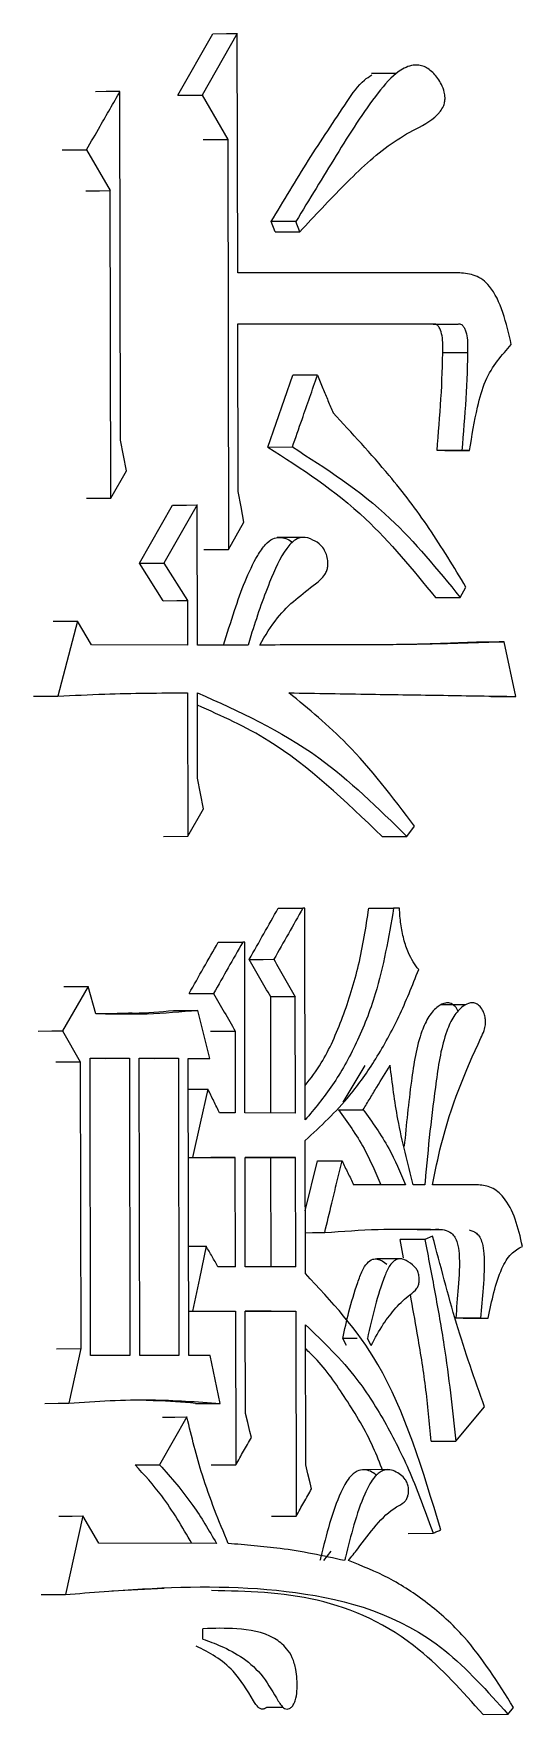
# Model space of a CAD drawing. Header units: millimetres. Extents: x 2301 to 4250, y 838 to 2217.
# Drawn here: x 3096.84 to 3098.39, y 1051.78 to 1057.1 of the extents above; entities that cross this region are included whole.
import ezdxf

# ---------------------------------------------------------------- set-up
doc = ezdxf.new("R2010")
doc.units = ezdxf.units.MM

msp = doc.modelspace()

# ---------------------------------------------------------------- linework, layer by layer
at = {"color": 7, "linetype": 'Continuous', "lineweight": 25}
for p, q in [((3097.2954, 1056.9045), (3097.4061, 1057.0992)), ((3097.4838, 1057.0994), (3097.3729, 1056.9048)), ((3097.485, 1056.3422), (3097.4838, 1057.0994)), ((3097.9874, 1056.9733), (3097.9086, 1056.9731)), ((3097.1142, 1055.8124), (3097.1124, 1056.9157)), ((3097.3729, 1056.9048), (3097.4535, 1056.7641)), ((3096.9297, 1056.7316), (3097.0068, 1056.7319)), ((3097.0068, 1056.7319), (3097.0818, 1056.6021)), ((3097.4535, 1056.7641), (3097.4557, 1055.466)), ((3097.0834, 1055.6285), (3097.0818, 1056.6021)), ((3097.6693, 1056.5043), (3097.5914, 1056.504)), ((3097.6037, 1056.4717), (3097.5914, 1056.5041)), ((3097.6037, 1056.4716), (3097.6817, 1056.4718)), ((3097.6816, 1056.4719), (3097.6693, 1056.5044)), ((3098.1877, 1056.3418), (3097.485, 1056.3422)), ((3097.4853, 1056.18), (3098.1819, 1056.1795)), ((3097.4862, 1055.6499), (3097.4853, 1056.18)), ((3098.1033, 1056.1793), (3097.4853, 1056.1797)), ((3098.1038, 1056.1793), (3098.1824, 1056.1795)), ((3098.2123, 1056.0882), (3098.1333, 1056.088)), ((3097.5803, 1055.7902), (3097.6596, 1056.0173)), ((3097.5803, 1055.7902), (3097.6582, 1055.7904)), ((3098.1947, 1055.7793), (3098.1161, 1055.7791)), ((3098.1402, 1055.779), (3098.1161, 1055.7791)), ((3098.1402, 1055.779), (3098.2189, 1055.7793)), ((3098.2189, 1055.7793), (3098.1947, 1055.7793)), ((3097.0834, 1055.6285), (3097.1331, 1055.715)), ((3097.0063, 1055.6282), (3097.0834, 1055.6285)), ((3097.1742, 1055.4226), (3097.2791, 1055.6065)), ((3097.3566, 1055.6067), (3097.2516, 1055.4229)), ((3097.3573, 1055.1632), (3097.3566, 1055.6067)), ((3097.4557, 1055.466), (3097.5049, 1055.5525)), ((3097.6885, 1055.504), (3097.6101, 1055.5038)), ((3097.378, 1055.4658), (3097.4557, 1055.466)), ((3097.2487, 1055.3036), (3097.1742, 1055.4226)), ((3097.2516, 1055.4229), (3097.3262, 1055.3038)), ((3098.1894, 1055.3142), (3098.2075, 1055.3466)), ((3097.3262, 1055.3038), (3097.3264, 1055.1632)), ((3098.1108, 1055.3139), (3098.1894, 1055.3141)), ((3096.9781, 1055.2391), (3096.916, 1055.0012)), ((3097.0219, 1055.1634), (3096.9781, 1055.2391)), ((3097.3264, 1055.1632), (3097.0219, 1055.1634)), ((3097.5178, 1055.1631), (3097.3573, 1055.1632)), ((3098.3651, 1055.0003), (3098.3286, 1055.1734)), ((3097.3266, 1055.0118), (3097.3274, 1054.5575)), ((3097.358, 1054.7413), (3097.3576, 1055.0117)), ((3098.2863, 1055.0001), (3098.3651, 1055.0003)), ((3097.3274, 1054.5575), (3097.3768, 1054.644)), ((3097.2499, 1054.5572), (3097.3274, 1054.5575)), ((3097.9424, 1054.5567), (3098.0207, 1054.557)), ((3098.0208, 1054.5571), (3098.045, 1054.5895)), ((3097.6134, 1054.3298), (3097.6914, 1054.3301)), ((3097.6975, 1054.3301), (3097.6914, 1054.3301)), ((3097.6986, 1053.6594), (3097.6975, 1054.3301)), ((3097.9003, 1054.3297), (3097.9786, 1054.3299)), ((3097.9968, 1054.3299), (3097.9786, 1054.3299)), ((3097.4232, 1054.2218), (3097.5009, 1054.222)), ((3097.5071, 1054.222), (3097.5009, 1054.222)), ((3097.508, 1053.6812), (3097.5071, 1054.222)), ((3097.0112, 1054.0817), (3096.9303, 1053.9411)), ((3097.0363, 1053.9951), (3097.0112, 1054.0817)), ((3097.6673, 1054.0489), (3097.5894, 1054.0486)), ((3097.59, 1053.6808), (3097.5894, 1054.0486)), ((3097.6679, 1053.6811), (3097.6673, 1054.0489)), ((3098.2067, 1054.024), (3098.1276, 1054.0237)), ((3097.3966, 1053.8543), (3097.3593, 1054.0058)), ((3096.9303, 1053.9411), (3096.9867, 1053.8437)), ((3097.4768, 1053.9408), (3097.4772, 1053.6812)), ((3097.0179, 1053.8545), (3097.1424, 1053.8544)), ((3097.0194, 1052.9134), (3097.0179, 1053.8545)), ((3097.0652, 1053.8542), (3097.1424, 1053.8544)), ((3097.1424, 1053.8544), (3097.144, 1052.9133)), ((3097.1735, 1053.8544), (3097.2976, 1053.8544)), ((3097.1751, 1052.9133), (3097.1735, 1053.8544)), ((3097.2202, 1053.8541), (3097.1735, 1053.8541)), ((3097.2202, 1053.8541), (3097.2976, 1053.8544)), ((3097.2976, 1053.8544), (3097.2992, 1052.9132)), ((3097.3286, 1053.8543), (3097.3966, 1053.8543)), ((3097.3302, 1052.9132), (3097.3286, 1053.8543)), ((3097.3286, 1053.8541), (3097.3966, 1053.8543)), ((3096.9867, 1053.8437), (3096.9882, 1052.935)), ((3097.8185, 1053.7155), (3097.8889, 1053.8321)), ((3097.8039, 1053.6915), (3097.8821, 1053.6917)), ((3097.4772, 1053.6812), (3097.4278, 1053.6812)), ((3097.6679, 1053.6811), (3097.508, 1053.6812)), ((3097.6995, 1053.1726), (3097.6987, 1053.5945)), ((3097.3291, 1053.5406), (3097.3415, 1053.5406)), ((3097.3415, 1053.5406), (3097.4774, 1053.5406)), ((3097.4774, 1053.5406), (3097.3998, 1053.5403)), ((3097.478, 1053.1944), (3097.4774, 1053.5406)), ((3097.5083, 1053.5405), (3097.6682, 1053.5404)), ((3097.5088, 1053.1944), (3097.5083, 1053.5405)), ((3097.5903, 1053.5402), (3097.5083, 1053.5402)), ((3097.6682, 1053.5404), (3097.5903, 1053.5402)), ((3097.5908, 1053.194), (3097.5903, 1053.5402)), ((3097.6688, 1053.1943), (3097.6682, 1053.5404)), ((3097.6991, 1053.3714), (3097.7371, 1053.5293)), ((3098.0166, 1053.4537), (3097.852, 1053.4538)), ((3098.0774, 1053.4537), (3098.0409, 1053.4537)), ((3098.247, 1053.4536), (3098.1016, 1053.4536)), ((3098.0776, 1053.2806), (3097.9992, 1053.2803)), ((3098.01, 1053.2226), (3097.9992, 1053.2803)), ((3097.9996, 1053.3128), (3098.0529, 1053.3122)), ((3098.053, 1053.3125), (3098.1055, 1053.3127)), ((3098.1019, 1053.2914), (3098.0776, 1053.2806)), ((3098.0043, 1053.2193), (3097.9254, 1053.2191)), ((3097.478, 1053.1944), (3097.4225, 1053.1944)), ((3097.6688, 1053.1943), (3097.5088, 1053.1944)), ((3097.33, 1053.0538), (3097.3423, 1053.0538)), ((3097.3423, 1053.0538), (3097.4783, 1053.0538)), ((3097.4006, 1053.0535), (3097.4783, 1053.0538)), ((3097.4783, 1053.0538), (3097.4791, 1052.567)), ((3097.5091, 1053.0538), (3097.669, 1053.0537)), ((3097.5096, 1052.7292), (3097.5091, 1053.0538)), ((3097.5911, 1053.0534), (3097.5091, 1053.0535)), ((3097.5911, 1053.0534), (3097.669, 1053.0537)), ((3097.669, 1053.0537), (3097.6701, 1052.4046)), ((3097.7005, 1052.5669), (3097.6997, 1053.0104)), ((3098.2538, 1053.0317), (3098.1751, 1053.0314)), ((3098.1992, 1053.0314), (3098.2779, 1053.0317)), ((3098.2538, 1053.0317), (3098.2779, 1053.0317)), ((3097.8636, 1052.9669), (3097.8173, 1052.9668)), ((3097.8295, 1052.9452), (3097.8174, 1052.9667)), ((3097.9078, 1052.9454), (3097.8955, 1052.967)), ((3096.9112, 1052.9348), (3096.9882, 1052.935)), ((3096.9882, 1052.935), (3096.951, 1052.762)), ((3097.144, 1052.9133), (3097.0194, 1052.9134)), ((3097.2992, 1052.9132), (3097.1751, 1052.9133)), ((3097.3982, 1052.9132), (3097.3302, 1052.9132)), ((3097.4294, 1052.7617), (3097.3982, 1052.9132)), ((3097.3518, 1052.7615), (3097.4294, 1052.7617)), ((3098.1757, 1052.6423), (3098.2663, 1052.7504)), ((3097.3243, 1052.7185), (3097.2378, 1052.5671)), ((3097.1604, 1052.5669), (3097.2378, 1052.5671)), ((3097.4014, 1052.5667), (3097.4791, 1052.567)), ((3097.9598, 1052.5517), (3097.8811, 1052.5515)), ((3096.9953, 1052.405), (3096.9395, 1052.1562)), ((3097.0454, 1052.3184), (3096.9953, 1052.405)), ((3097.5922, 1052.4044), (3097.6701, 1052.4046)), ((3097.4178, 1052.3182), (3097.0454, 1052.3184)), ((3098.025, 1052.35), (3098.1035, 1052.3503)), ((3097.7575, 1052.2637), (3097.781, 1052.2934)), ((3096.8626, 1052.1559), (3096.9395, 1052.1562)), ((3097.2521, 1052.1752), (3097.0864, 1052.167)), ((3097.375, 1052.0153), (3097.375, 1052.0478)), ((3097.4299, 1052.0496), (3097.4295, 1052.0496)), ((3097.5773, 1051.7995), (3097.6286, 1051.7997)), ((3097.6546, 1051.7998), (3097.6557, 1051.7998)), ((3098.2617, 1051.7767), (3098.3405, 1051.7769)), ((3098.3404, 1051.7768), (3098.3584, 1051.7984))]:
    msp.add_line(p, q, dxfattribs=at)
at = {"color": 7, "linetype": 'Continuous', "lineweight": 25, "flags": 128}
for points in [[(3097.4061, 1057.0992), (3097.4496, 1057.0993), (3097.4838, 1057.0994)], [(3097.1124, 1056.9157), (3097.0692, 1056.9156), (3097.0352, 1056.9155)], [(3097.2954, 1056.9045), (3097.3388, 1056.9047), (3097.3729, 1056.9048)], [(3097.3758, 1056.7639), (3097.4193, 1056.764), (3097.4535, 1056.7641)], [(3097.0047, 1056.6018), (3097.0478, 1056.6019), (3097.0818, 1056.6021)], [(3097.7376, 1056.0176), (3097.6939, 1056.0174), (3097.6596, 1056.0173)], [(3097.1331, 1055.715), (3097.1237, 1055.7637), (3097.1142, 1055.8124)], [(3097.2791, 1055.6065), (3097.3225, 1055.6066), (3097.3566, 1055.6067)], [(3097.5049, 1055.5525), (3097.4955, 1055.6012), (3097.4862, 1055.6499)], [(3097.1742, 1055.4226), (3097.2175, 1055.4228), (3097.2516, 1055.4229)], [(3097.2487, 1055.3036), (3097.2921, 1055.3037), (3097.3262, 1055.3038)], [(3096.9011, 1055.2389), (3096.9442, 1055.239), (3096.9781, 1055.2391)], [(3098.2498, 1055.1732), (3098.294, 1055.1733), (3098.3286, 1055.1734)], [(3096.8391, 1055.0009), (3096.8821, 1055.0011), (3096.916, 1055.0012)], [(3097.3768, 1054.644), (3097.3674, 1054.6926), (3097.358, 1054.7413)], [(3097.5217, 1054.1676), (3097.5653, 1054.1678), (3097.5995, 1054.1679)], [(3096.9342, 1054.0814), (3096.9773, 1054.0816), (3097.0112, 1054.0817)], [(3097.3311, 1054.0596), (3097.3745, 1054.0597), (3097.4087, 1054.0598)], [(3097.2818, 1054.0055), (3097.3252, 1054.0056), (3097.3593, 1054.0058)], [(3096.8534, 1053.9408), (3096.8964, 1053.941), (3096.9303, 1053.9411)], [(3097.3991, 1053.9405), (3097.4426, 1053.9407), (3097.4768, 1053.9408)], [(3096.9097, 1053.8435), (3096.9528, 1053.8436), (3096.9867, 1053.8437)], [(3097.3288, 1053.7567), (3097.3565, 1053.7568), (3097.3906, 1053.7569)], [(3097.3906, 1053.7569), (3097.3661, 1053.6488), (3097.3415, 1053.5406)], [(3097.7371, 1053.5293), (3097.7808, 1053.5294), (3097.8152, 1053.5295)], [(3097.6992, 1053.3022), (3097.7215, 1053.3023), (3097.7605, 1053.3024)], [(3097.3296, 1053.2592), (3097.3512, 1053.2592), (3097.3853, 1053.2594)], [(3097.3853, 1053.2594), (3097.3638, 1053.1566), (3097.3423, 1053.0538)], [(3096.8741, 1052.7617), (3096.9171, 1052.7619), (3096.951, 1052.762)], [(3097.2469, 1052.7183), (3097.2856, 1052.7184), (3097.3243, 1052.7185)], [(3097.5282, 1052.6535), (3097.5236, 1052.6724), (3097.5166, 1052.7008), (3097.5096, 1052.7292)], [(3098.0972, 1052.6421), (3098.1412, 1052.6422), (3098.1757, 1052.6423)], [(3097.719, 1052.4911), (3097.7144, 1052.5101), (3097.7074, 1052.5385), (3097.7005, 1052.5669)], [(3096.9184, 1052.4047), (3096.9614, 1052.4049), (3096.9953, 1052.405)]]:
    msp.add_lwpolyline(points, dxfattribs=at)
at = {"color": 7, "linetype": 'Continuous', "lineweight": 25}
for points, knots in [([(3097.6817, 1056.4718), (3097.7284, 1056.5221), (3097.822, 1056.6228), (3097.9443, 1056.7374), (3098.049, 1056.7995), (3098.1092, 1056.8274), (3098.1355, 1056.8668), (3098.1407, 1056.8818), (3098.1418, 1056.8976), (3098.1387, 1056.9176), (3098.1276, 1056.9455), (3098.1062, 1056.9754), (3098.0753, 1056.9984), (3098.0365, 1057.0022), (3097.9845, 1056.978), (3097.9009, 1056.8805), (3097.7963, 1056.714), (3097.7117, 1056.5743), (3097.6694, 1056.5043)], [0, 0, 0, 0, 0.145891, 0.291849, 0.364927, 0.438142, 0.44971, 0.457489, 0.465326, 0.474777, 0.490325, 0.518028, 0.547422, 0.577066, 0.617258, 0.685726, 0.842509, 1, 1, 1, 1]), ([(3097.5914, 1056.504), (3097.6304, 1056.5695), (3097.7083, 1056.7005), (3097.8068, 1056.8471), (3097.8721, 1056.9454), (3097.9017, 1056.9636), (3097.9098, 1056.9686)], [0, 0, 0, 0, 0.390118, 0.780288, 0.940139, 1, 1, 1, 1]), ([(3097.0068, 1056.7319), (3097.021, 1056.7566), (3097.0457, 1056.7996), (3097.0809, 1056.8609), (3097.1019, 1056.8974), (3097.1124, 1056.9157)], [0, 0, 0, 0, 0.403163, 0.701581, 1, 1, 1, 1]), ([(3098.3511, 1056.1145), (3098.3432, 1056.149), (3098.3276, 1056.217), (3098.2896, 1056.3), (3098.2374, 1056.3377), (3098.2042, 1056.3404), (3098.1877, 1056.3418)], [0, 0, 0, 0, 0.291823, 0.574939, 0.78881, 1, 1, 1, 1]), ([(3098.1161, 1055.7791), (3098.125, 1055.8882), (3098.1348, 1056.0065), (3098.1339, 1056.1354), (3098.1289, 1056.1574), (3098.1219, 1056.1713), (3098.1156, 1056.1778), (3098.1092, 1056.1804), (3098.1053, 1056.1796), (3098.1033, 1056.1791)], [0, 0, 0, 0, 0.767788, 0.83255, 0.895423, 0.926444, 0.956376, 0.977342, 1, 1, 1, 1]), ([(3098.1819, 1056.1794), (3098.1839, 1056.1798), (3098.1878, 1056.1807), (3098.1943, 1056.1781), (3098.2005, 1056.1715), (3098.2075, 1056.1577), (3098.2126, 1056.1357), (3098.2134, 1056.0068), (3098.2037, 1055.8884), (3098.1947, 1055.7793)], [0, 0, 0, 0, 0.022685, 0.043674, 0.073631, 0.104665, 0.167541, 0.232295, 1, 1, 1, 1]), ([(3098.2189, 1055.7793), (3098.2264, 1055.8255), (3098.2387, 1055.9013), (3098.266, 1056.0017), (3098.3065, 1056.0648), (3098.3363, 1056.098), (3098.3511, 1056.1145)], [0, 0, 0, 0, 0.348609, 0.571047, 0.787247, 1, 1, 1, 1]), ([(3097.6582, 1055.7904), (3097.6684, 1055.8195), (3097.6867, 1055.8719), (3097.7131, 1055.9476), (3097.7294, 1055.9942), (3097.7376, 1056.0176)], [0, 0, 0, 0, 0.384003, 0.692002, 1, 1, 1, 1]), ([(3097.7376, 1056.0176), (3097.7433, 1056.0036), (3097.7544, 1055.9768), (3097.7708, 1055.9372), (3097.7814, 1055.9114), (3097.7867, 1055.8985)], [0, 0, 0, 0, 0.350983, 0.675492, 1, 1, 1, 1]), ([(3098.2075, 1055.3466), (3098.1695, 1055.4098), (3098.0935, 1055.5362), (3097.9523, 1055.7203), (3097.8467, 1055.834), (3097.7867, 1055.8985)], [0, 0, 0, 0, 0.301686, 0.603479, 1, 1, 1, 1]), ([(3097.5803, 1055.7902), (3097.6864, 1055.7222), (3097.8771, 1055.6001), (3098.039, 1055.4018), (3098.1108, 1055.3139)], [0, 0, 0, 0, 0.556316, 1, 1, 1, 1]), ([(3097.6582, 1055.7904), (3097.7644, 1055.7225), (3097.9554, 1055.6004), (3098.1175, 1055.4021), (3098.1894, 1055.3141)], [0, 0, 0, 0, 0.556366, 1, 1, 1, 1]), ([(3097.4401, 1055.1629), (3097.4516, 1055.1997), (3097.4824, 1055.2988), (3097.524, 1055.4116), (3097.5703, 1055.4808), (3097.5944, 1055.5019), (3097.6237, 1055.5056), (3097.6456, 1055.499), (3097.6581, 1055.4882), (3097.6589, 1055.4875)], [0, 0, 0, 0, 0.23351, 0.629141, 0.72903, 0.806133, 0.871465, 0.992132, 1, 1, 1, 1]), ([(3097.5548, 1055.1631), (3097.5727, 1055.1933), (3097.6228, 1055.2773), (3097.7002, 1055.332), (3097.7554, 1055.3763), (3097.7673, 1055.3977), (3097.7706, 1055.4116), (3097.7709, 1055.4277), (3097.7676, 1055.4457), (3097.7601, 1055.4646), (3097.7455, 1055.4838), (3097.7214, 1055.4977), (3097.6938, 1055.5075), (3097.6642, 1055.4974), (3097.6248, 1055.4535), (3097.578, 1055.3475), (3097.5415, 1055.2411), (3097.5208, 1055.173), (3097.5178, 1055.1631)], [0, 0, 0, 0, 0.116871, 0.325816, 0.377763, 0.393042, 0.405913, 0.418739, 0.43816, 0.458042, 0.481142, 0.522235, 0.572498, 0.606835, 0.655416, 0.785822, 0.968991, 1, 1, 1, 1]), ([(3098.3286, 1055.1734), (3098.2418, 1055.1702), (3098.0705, 1055.1639), (3097.8125, 1055.1639), (3097.6407, 1055.1634), (3097.5548, 1055.1631)], [0, 0, 0, 0, 0.339409, 0.669697, 1, 1, 1, 1]), ([(3097.9466, 1055.1647), (3097.9876, 1055.1653), (3098.0504, 1055.1662), (3098.1238, 1055.1686), (3098.1672, 1055.1701), (3098.1944, 1055.1711), (3098.2219, 1055.1721), (3098.2386, 1055.1728), (3098.2498, 1055.1732)], [0, 0, 0, 0, 0.403872, 0.61908, 0.726684, 0.834288, 0.888089, 1, 1, 1, 1]), ([(3096.916, 1055.0012), (3096.9653, 1055.0036), (3097.0587, 1055.0083), (3097.1956, 1055.0111), (3097.283, 1055.0116), (3097.3266, 1055.0118)], [0, 0, 0, 0, 0.3593273, 0.679648, 1, 1, 1, 1]), ([(3097.3576, 1055.0117), (3097.4886, 1054.9531), (3097.7237, 1054.848), (3097.9296, 1054.6463), (3098.0208, 1054.557)], [0, 0, 0, 0, 0.556928, 1, 1, 1, 1]), ([(3097.9424, 1054.5567), (3097.826, 1054.6689), (3097.6422, 1054.8458), (3097.434, 1054.9385), (3097.3577, 1054.9725)], [0, 0, 0, 0, 0.633501, 1, 1, 1, 1]), ([(3097.6473, 1055.0116), (3097.734, 1055.0102), (3097.8978, 1055.0076), (3098.137, 1055.0039), (3098.2891, 1055.0015), (3098.3651, 1055.0003)], [0, 0, 0, 0, 0.359691, 0.679842, 1, 1, 1, 1]), ([(3098.045, 1054.5895), (3097.9756, 1054.6809), (3097.8523, 1054.8433), (3097.7096, 1054.9604), (3097.6473, 1055.0116)], [0, 0, 0, 0, 0.562943, 1, 1, 1, 1]), ([(3097.5217, 1054.1676), (3097.537, 1054.1947), (3097.5676, 1054.2487), (3097.5982, 1054.3028), (3097.6134, 1054.3298)], [0, 0, 0, 0, 0.5, 1, 1, 1, 1]), ([(3097.6914, 1054.3301), (3097.6761, 1054.3031), (3097.6455, 1054.249), (3097.6149, 1054.1949), (3097.5995, 1054.1679)], [0, 0, 0, 0, 0.500002, 1, 1, 1, 1]), ([(3097.6985, 1053.7682), (3097.716, 1053.7911), (3097.763, 1053.8523), (3097.8195, 1053.984), (3097.872, 1054.1487), (3097.8908, 1054.2691), (3097.9003, 1054.3297)], [0, 0, 0, 0, 0.16426, 0.438499, 0.717463, 1, 1, 1, 1]), ([(3097.9786, 1054.3299), (3097.9625, 1054.237), (3097.9362, 1054.0851), (3097.8631, 1053.9009), (3097.788, 1053.7661), (3097.7283, 1053.6948), (3097.6986, 1053.6594)], [0, 0, 0, 0, 0.347456, 0.568585, 0.785979, 1, 1, 1, 1]), ([(3098.058, 1054.1352), (3098.0462, 1054.1517), (3098.0267, 1054.1793), (3098.0101, 1054.2317), (3098.0003, 1054.2795), (3097.998, 1054.3131), (3097.9968, 1054.3299)], [0, 0, 0, 0, 0.330678, 0.550991, 0.77457, 1, 1, 1, 1]), ([(3097.3311, 1054.0596), (3097.3465, 1054.0866), (3097.3772, 1054.1407), (3097.4079, 1054.1947), (3097.4232, 1054.2218)], [0, 0, 0, 0, 0.5, 1, 1, 1, 1]), ([(3097.5009, 1054.222), (3097.4856, 1054.195), (3097.4548, 1054.1409), (3097.424, 1054.0869), (3097.4087, 1054.0598)], [0, 0, 0, 0, 0.500002, 1, 1, 1, 1]), ([(3097.5894, 1054.0486), (3097.5781, 1054.0684), (3097.5556, 1054.1081), (3097.533, 1054.1478), (3097.5217, 1054.1676)], [0, 0, 0, 0, 0.500001, 1, 1, 1, 1]), ([(3097.5995, 1054.1679), (3097.6108, 1054.148), (3097.6334, 1054.1084), (3097.656, 1054.0687), (3097.6673, 1054.0489)], [0, 0, 0, 0, 0.5000012, 1, 1, 1, 1]), ([(3097.6987, 1053.5945), (3097.7472, 1053.6391), (3097.8275, 1053.7128), (3097.9239, 1053.8513), (3097.9976, 1053.9844), (3098.0378, 1054.0847), (3098.058, 1054.1352)], [0, 0, 0, 0, 0.333809, 0.553089, 0.775219, 1, 1, 1, 1]), ([(3097.4087, 1054.0598), (3097.42, 1054.04), (3097.4427, 1054.0003), (3097.4654, 1053.9606), (3097.4768, 1053.9408)], [0, 0, 0, 0, 0.500001, 1, 1, 1, 1]), ([(3098.1831, 1054.0022), (3098.1824, 1054.0039), (3098.1793, 1054.0117), (3098.1704, 1054.0222), (3098.1571, 1054.0303), (3098.1394, 1054.0303), (3098.1157, 1054.0182), (3098.0887, 1053.9887), (3098.0539, 1053.9112), (3098.031, 1053.7681), (3098.0189, 1053.6446), (3098.0121, 1053.576)], [0, 0, 0, 0, 0.009833, 0.04591, 0.085264, 0.121956, 0.18608, 0.281913, 0.377725, 0.654482, 1, 1, 1, 1]), ([(3098.1016, 1053.4536), (3098.1102, 1053.4962), (3098.1441, 1053.6643), (3098.2088, 1053.822), (3098.2647, 1053.9393), (3098.2696, 1053.9595), (3098.2697, 1053.977), (3098.2663, 1053.9932), (3098.2597, 1054.0088), (3098.2493, 1054.0225), (3098.2359, 1054.0305), (3098.2181, 1054.0306), (3098.1944, 1054.0185), (3098.1674, 1053.9891), (3098.1325, 1053.9119), (3098.1043, 1053.7308), (3098.087, 1053.5673), (3098.0776, 1053.4567), (3098.0774, 1053.4537)], [0, 0, 0, 0, 0.0991642, 0.3918208, 0.4130453, 0.4271989, 0.439103, 0.4509669, 0.4644718, 0.4806037, 0.4982371, 0.5146983, 0.5433978, 0.586335, 0.6292656, 0.7524944, 0.9931053, 1, 1, 1, 1]), ([(3097.3593, 1054.0058), (3097.3057, 1054.001), (3097.2253, 1053.9938), (3097.1175, 1053.994), (3097.0634, 1053.9947), (3097.0363, 1053.9951)], [0, 0, 0, 0, 0.499448, 0.749701, 1, 1, 1, 1]), ([(3097.151, 1053.9973), (3097.1186, 1053.9963), (3097.0803, 1053.9952), (3097.049, 1053.995), (3097.0441, 1053.995)], [0, 0, 0, 0, 0.84535, 1, 1, 1, 1]), ([(3097.1487, 1053.9974), (3097.1515, 1053.9974), (3097.196, 1053.9984), (3097.2403, 1054.0021), (3097.2818, 1054.0055)], [0, 0, 0, 0, 0.062303, 1, 1, 1, 1]), ([(3097.8821, 1053.6918), (3097.8894, 1053.7037), (3097.9038, 1053.7275), (3097.9322, 1053.7744), (3097.9533, 1053.8093), (3097.9673, 1053.8323)], [0, 0, 0, 0, 0.254578, 0.509156, 1, 1, 1, 1]), ([(3098.0409, 1053.4537), (3098.023, 1053.5221), (3097.9909, 1053.6447), (3097.9745, 1053.7749), (3097.9673, 1053.8323)], [0, 0, 0, 0, 0.55855, 1, 1, 1, 1]), ([(3097.4278, 1053.6812), (3097.4216, 1053.6938), (3097.4092, 1053.7191), (3097.3968, 1053.7443), (3097.3906, 1053.7569)], [0, 0, 0, 0, 0.500003, 1, 1, 1, 1]), ([(3097.8039, 1053.6915), (3097.8322, 1053.6524), (3097.8832, 1053.5818), (3097.9213, 1053.493), (3097.9382, 1053.4534)], [0, 0, 0, 0, 0.555057, 1, 1, 1, 1]), ([(3097.8821, 1053.6917), (3097.9105, 1053.6526), (3097.9615, 1053.5821), (3097.9996, 1053.4932), (3098.0166, 1053.4537)], [0, 0, 0, 0, 0.555111, 1, 1, 1, 1]), ([(3097.7605, 1053.3024), (3097.768, 1053.3335), (3097.7809, 1053.3869), (3097.7991, 1053.4626), (3097.8098, 1053.5072), (3097.8152, 1053.5295)], [0, 0, 0, 0, 0.410416, 0.705208, 1, 1, 1, 1]), ([(3097.8152, 1053.5295), (3097.8183, 1053.5232), (3097.8244, 1053.5106), (3097.8336, 1053.4917), (3097.8428, 1053.4727), (3097.8489, 1053.4601), (3097.852, 1053.4538)], [0, 0, 0, 0, 0.25, 0.5, 0.75, 1, 1, 1, 1]), ([(3098.3861, 1053.2588), (3098.3796, 1053.2883), (3098.3667, 1053.3465), (3098.3323, 1053.4133), (3098.2894, 1053.449), (3098.261, 1053.452), (3098.247, 1053.4536)], [0, 0, 0, 0, 0.291567, 0.574035, 0.788626, 1, 1, 1, 1]), ([(3097.7605, 1053.3024), (3097.817, 1053.3066), (3097.9217, 1053.3144), (3098.0454, 1053.3135), (3098.1123, 1053.3126), (3098.1314, 1053.3124)], [0, 0, 0, 0, 0.45577, 0.844363, 1, 1, 1, 1]), ([(3098.0776, 1053.2806), (3098.0882, 1053.225), (3098.1093, 1053.1137), (3098.1471, 1052.9028), (3098.1646, 1052.7439), (3098.1757, 1052.6423)], [0, 0, 0, 0, 0.26507, 0.530167, 1, 1, 1, 1]), ([(3098.0946, 1053.3117), (3098.1093, 1053.313), (3098.1321, 1053.315), (3098.1589, 1053.3046), (3098.1731, 1053.2888), (3098.1819, 1053.2665), (3098.1896, 1053.2124), (3098.1833, 1053.1317), (3098.1778, 1053.0638), (3098.1751, 1053.0314)], [0, 0, 0, 0, 0.180777, 0.279391, 0.333946, 0.388712, 0.476652, 0.750201, 1, 1, 1, 1]), ([(3098.2663, 1052.7504), (3098.2354, 1052.8375), (3098.189, 1052.9684), (3098.1387, 1053.1525), (3098.1142, 1053.2451), (3098.1019, 1053.2914)], [0, 0, 0, 0, 0.499014, 0.749447, 1, 1, 1, 1]), ([(3098.2174, 1053.3114), (3098.2254, 1053.3089), (3098.2378, 1053.305), (3098.2519, 1053.2888), (3098.2607, 1053.2664), (3098.2684, 1053.2117), (3098.2618, 1053.1311), (3098.2564, 1053.0634), (3098.2538, 1053.0317)], [0, 0, 0, 0, 0.120795, 0.187483, 0.254414, 0.362694, 0.701163, 1, 1, 1, 1]), ([(3097.4225, 1053.1944), (3097.4163, 1053.2052), (3097.4039, 1053.2269), (3097.3915, 1053.2485), (3097.3853, 1053.2594)], [0, 0, 0, 0, 0.500003, 1, 1, 1, 1]), ([(3097.8173, 1052.9668), (3097.8236, 1052.9952), (3097.8371, 1053.0558), (3097.8587, 1053.1277), (3097.8775, 1053.1799), (3097.8936, 1053.2068), (3097.9106, 1053.2191), (3097.933, 1053.2201), (3097.9472, 1053.2095), (3097.957, 1053.2022)], [0, 0, 0, 0, 0.240044, 0.51174, 0.633455, 0.718557, 0.804312, 0.864453, 1, 1, 1, 1]), ([(3097.9078, 1052.9454), (3097.9201, 1052.9683), (3097.9436, 1053.012), (3097.9853, 1053.0656), (3098.0218, 1053.1006), (3098.0487, 1053.1183), (3098.0575, 1053.136), (3098.0598, 1053.1485), (3098.0597, 1053.1622), (3098.0569, 1053.1761), (3098.0499, 1053.1902), (3098.034, 1053.2044), (3098.0157, 1053.2171), (3097.9952, 1053.221), (3097.9799, 1053.2134), (3097.9636, 1053.1962), (3097.9427, 1053.1469), (3097.9188, 1053.0697), (3097.9033, 1053.0014), (3097.8955, 1052.967)], [0, 0, 0, 0, 0.117405, 0.224509, 0.331508, 0.385093, 0.401497, 0.417938, 0.434588, 0.453949, 0.473457, 0.503443, 0.565755, 0.597796, 0.629831, 0.663694, 0.717988, 0.857978, 1, 1, 1, 1]), ([(3098.2779, 1053.0317), (3098.2892, 1053.0867), (3098.3047, 1053.1627), (3098.3482, 1053.2385), (3098.3736, 1053.2521), (3098.3861, 1053.2588)], [0, 0, 0, 0, 0.572071, 0.789697, 1, 1, 1, 1]), ([(3098.1277, 1052.3611), (3098.0712, 1052.5496), (3097.9717, 1052.8811), (3097.7815, 1053.0848), (3097.6995, 1053.1726)], [0, 0, 0, 0, 0.568507, 1, 1, 1, 1]), ([(3098.0972, 1052.6421), (3098.092, 1052.6998), (3098.0817, 1052.8151), (3098.0562, 1052.969), (3098.0389, 1053.0658), (3098.0315, 1053.1067)], [0, 0, 0, 0, 0.366358, 0.732118, 1, 1, 1, 1]), ([(3097.6997, 1053.0104), (3097.756, 1052.9568), (3097.8492, 1052.8679), (3097.9571, 1052.6963), (3098.038, 1052.5325), (3098.0816, 1052.4112), (3098.1035, 1052.3503)], [0, 0, 0, 0, 0.333002, 0.552476, 0.774971, 1, 1, 1, 1]), ([(3097.9446, 1052.5473), (3097.9348, 1052.5725), (3097.9023, 1052.6563), (3097.8288, 1052.7757), (3097.7566, 1052.881), (3097.7098, 1052.9249), (3097.6999, 1052.9343)], [0, 0, 0, 0, 0.160168, 0.532803, 0.900271, 1, 1, 1, 1]), ([(3096.951, 1052.762), (3096.9944, 1052.7652), (3097.0812, 1052.7716), (3097.2409, 1052.7747), (3097.3567, 1052.7667), (3097.4294, 1052.7617)], [0, 0, 0, 0, 0.2709567, 0.5419545, 1, 1, 1, 1]), ([(3097.3518, 1052.7615), (3097.3093, 1052.7651), (3097.2574, 1052.7696), (3097.2052, 1052.7704), (3097.1958, 1052.7705)], [0, 0, 0, 0, 0.81933, 1, 1, 1, 1]), ([(3097.4548, 1052.3182), (3097.4258, 1052.3888), (3097.3738, 1052.5154), (3097.3395, 1052.6563), (3097.3243, 1052.7185)], [0, 0, 0, 0, 0.5578886, 1, 1, 1, 1]), ([(3097.4791, 1052.567), (3097.4873, 1052.5814), (3097.5037, 1052.6103), (3097.5201, 1052.6391), (3097.5282, 1052.6535)], [0, 0, 0, 0, 0.500001, 1, 1, 1, 1]), ([(3097.3402, 1052.318), (3097.3095, 1052.3703), (3097.255, 1052.4631), (3097.1892, 1052.5354), (3097.1604, 1052.5669)], [0, 0, 0, 0, 0.563641, 1, 1, 1, 1]), ([(3097.2378, 1052.5671), (3097.2741, 1052.5261), (3097.3394, 1052.4524), (3097.3937, 1052.3595), (3097.4178, 1052.3182)], [0, 0, 0, 0, 0.556386, 1, 1, 1, 1]), ([(3097.9246, 1052.5326), (3097.924, 1052.5332), (3097.9124, 1052.5448), (3097.8909, 1052.5539), (3097.8609, 1052.5484), (3097.834, 1052.5246), (3097.7882, 1052.438), (3097.7649, 1052.3419), (3097.7463, 1052.2674), (3097.7453, 1052.2637)], [0, 0, 0, 0, 0.00681, 0.145999, 0.225847, 0.325684, 0.465342, 0.973472, 1, 1, 1, 1]), ([(3097.8357, 1052.2639), (3097.8454, 1052.2761), (3097.894, 1052.3368), (3097.948, 1052.4162), (3098.0071, 1052.4436), (3098.0196, 1052.4569), (3098.0243, 1052.4688), (3098.0262, 1052.4822), (3098.0256, 1052.4962), (3098.022, 1052.5099), (3098.0138, 1052.5243), (3097.9941, 1052.541), (3097.968, 1052.5553), (3097.9373, 1052.5474), (3097.91, 1052.522), (3097.8657, 1052.4342), (3097.8425, 1052.3398), (3097.8244, 1052.2675), (3097.8235, 1052.2639)], [0, 0, 0, 0, 0.066062, 0.330701, 0.377854, 0.393632, 0.409569, 0.423612, 0.439068, 0.455666, 0.47207, 0.502865, 0.57441, 0.614854, 0.665568, 0.739884, 0.987043, 1, 1, 1, 1]), ([(3097.6701, 1052.4046), (3097.6782, 1052.419), (3097.6946, 1052.4479), (3097.7109, 1052.4767), (3097.719, 1052.4911)], [0, 0, 0, 0, 0.500001, 1, 1, 1, 1]), ([(3098.1035, 1052.3503), (3098.1075, 1052.3521), (3098.1156, 1052.3557), (3098.1237, 1052.3593), (3098.1277, 1052.3611)], [0, 0, 0, 0, 0.500636, 1, 1, 1, 1]), ([(3097.8235, 1052.2639), (3097.7555, 1052.2786), (3097.6605, 1052.2991), (3097.5371, 1052.3105), (3097.4822, 1052.3156), (3097.4548, 1052.3182)], [0, 0, 0, 0, 0.556742, 0.778364, 1, 1, 1, 1]), ([(3098.3584, 1051.7984), (3098.3085, 1051.8777), (3098.2267, 1052.0075), (3098.0873, 1052.1319), (3097.9642, 1052.2126), (3097.8784, 1052.2468), (3097.8357, 1052.2639)], [0, 0, 0, 0, 0.345608, 0.56562, 0.783503, 1, 1, 1, 1]), ([(3096.9395, 1052.1562), (3097.0211, 1052.1629), (3097.2658, 1052.183), (3097.6696, 1052.1854), (3098.0778, 1052.0716), (3098.2754, 1051.8499), (3098.3405, 1051.777)], [0, 0, 0, 0, 0.166223, 0.49841, 0.83499, 1, 1, 1, 1]), ([(3098.2617, 1051.7767), (3098.1962, 1051.8498), (3098.0383, 1052.026), (3097.7401, 1052.1614), (3097.5142, 1052.1664), (3097.4023, 1052.1689)], [0, 0, 0, 0, 0.263279, 0.635145, 1, 1, 1, 1]), ([(3097.375, 1052.0153), (3097.3939, 1052.0083), (3097.4604, 1051.9836), (3097.5496, 1051.9307), (3097.6007, 1051.8395), (3097.6223, 1051.8048), (3097.6317, 1051.7954), (3097.6411, 1051.7927), (3097.6496, 1051.7949), (3097.6577, 1051.8015), (3097.6649, 1051.8126), (3097.6712, 1051.8318), (3097.6746, 1051.8683), (3097.6716, 1051.913), (3097.6593, 1051.9572), (3097.6361, 1051.9926), (3097.5782, 1052.0368), (3097.4868, 1052.0505), (3097.411, 1052.0495), (3097.3753, 1052.0478), (3097.375, 1052.0478)], [0, 0, 0, 0, 0.080163, 0.283303, 0.376891, 0.395163, 0.410604, 0.422184, 0.433748, 0.44595, 0.459623, 0.474758, 0.501541, 0.554648, 0.589883, 0.62515, 0.685174, 0.852774, 0.998557, 1, 1, 1, 1]), ([(3097.5773, 1051.7996), (3097.5741, 1051.7972), (3097.5681, 1051.7926), (3097.5583, 1051.7931), (3097.5465, 1051.801), (3097.5193, 1051.8457), (3097.4646, 1051.9363), (3097.3951, 1051.9718), (3097.354, 1051.9928)], [0, 0, 0, 0, 0.039794, 0.076243, 0.108435, 0.184238, 0.51742, 1, 1, 1, 1])]:
    msp.add_open_spline(points, degree=3, knots=knots, dxfattribs=at)

doc.saveas('drawing.dxf')
